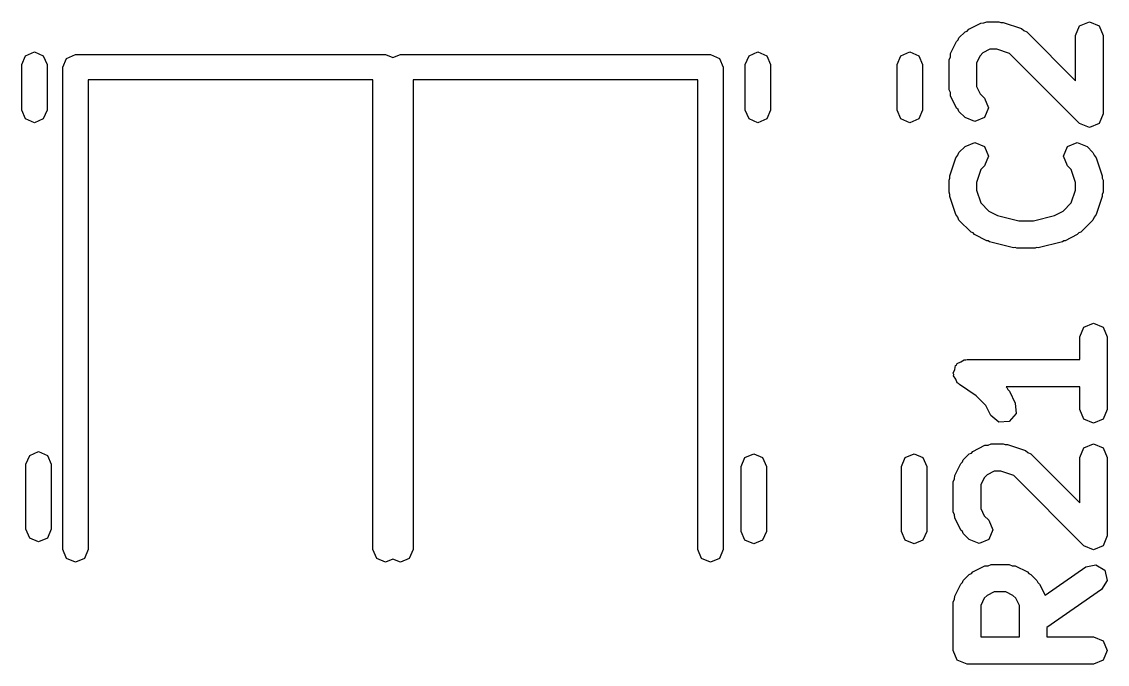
# Model space of a CAD drawing. Extents: x 72 to 186, y -144 to -85.
# Drawn here: x 131.59 to 136.74, y -110.04 to -107 of the extents above; entities that cross this region are included whole.
import ezdxf

# ---------------------------------------------------------------- set-up
doc = ezdxf.new("R2010")
doc.units = 0
doc.layers.add('BLACK', color=7, linetype='CONTINUOUS')

msp = doc.modelspace()

# ---------------------------------------------------------------- linework, layer by layer
at = {"layer": 'BLACK', "linetype": 'CONTINUOUS'}
for p, q in [((136.072, -107.043), (136.079, -107.035)), ((136.079, -107.035), (136.136, -107.006)), ((136.136, -107.006), (136.151, -107.005)), ((136.151, -107.005), (136.165, -106.999)), ((136.165, -106.999), (136.222, -106.999)), ((136.222, -106.999), (136.232, -107.003)), ((136.232, -107.003), (136.243, -107.003)), ((136.243, -107.003), (136.329, -107.031)), ((136.329, -107.031), (136.34, -107.041)), ((136.586, -107.064), (136.605, -107.018)), ((136.605, -107.018), (136.651, -106.999)), ((136.651, -106.999), (136.697, -107.018)), ((136.697, -107.018), (136.716, -107.064)), ((136.021, -107.092), (136.029, -107.085)), ((136.029, -107.085), (136.033, -107.075)), ((136.033, -107.075), (136.062, -107.047)), ((136.062, -107.047), (136.072, -107.043)), ((136.34, -107.041), (136.354, -107.047)), ((136.354, -107.047), (136.586, -107.279)), ((136.586, -107.279), (136.586, -107.064)), ((136.716, -107.064), (136.716, -107.436)), ((135.993, -107.15), (136.021, -107.092)), ((136.18, -107.129), (136.146, -107.146)), ((136.212, -107.129), (136.18, -107.129)), ((136.273, -107.15), (136.212, -107.129)), ((131.59, -107.202), (131.608, -107.16)), ((131.608, -107.16), (131.65, -107.142)), ((131.65, -107.142), (131.692, -107.16)), ((131.692, -107.16), (131.71, -107.202)), ((131.785, -107.215), (131.803, -107.173)), ((131.803, -107.173), (131.845, -107.155)), ((131.845, -107.155), (133.315, -107.155)), ((133.315, -107.155), (133.35, -107.169)), ((133.35, -107.169), (133.385, -107.155)), ((133.385, -107.155), (134.855, -107.155)), ((134.855, -107.155), (134.897, -107.173)), ((134.897, -107.173), (134.915, -107.215)), ((135.02, -107.202), (135.038, -107.16)), ((135.038, -107.16), (135.08, -107.142)), ((135.08, -107.142), (135.122, -107.16)), ((135.122, -107.16), (135.14, -107.202)), ((135.74, -107.202), (135.758, -107.16)), ((135.758, -107.16), (135.8, -107.142)), ((135.8, -107.142), (135.842, -107.16)), ((135.842, -107.16), (135.86, -107.202)), ((135.986, -107.179), (135.992, -107.165)), ((135.986, -107.321), (135.986, -107.179)), ((135.992, -107.165), (135.993, -107.15)), ((136.133, -107.16), (136.116, -107.194)), ((136.146, -107.146), (136.133, -107.16)), ((136.605, -107.482), (136.273, -107.15)), ((131.59, -107.418), (131.59, -107.202)), ((131.71, -107.202), (131.71, -107.418)), ((131.785, -109.5), (131.785, -107.215)), ((134.915, -107.215), (134.915, -109.5)), ((135.02, -107.418), (135.02, -107.202)), ((135.14, -107.202), (135.14, -107.418)), ((135.74, -107.418), (135.74, -107.202)), ((135.86, -107.202), (135.86, -107.418)), ((136.116, -107.194), (136.116, -107.306)), ((133.255, -107.275), (131.905, -107.275)), ((131.905, -107.275), (131.905, -109.5)), ((133.255, -109.5), (133.255, -107.275)), ((134.795, -107.275), (133.445, -107.275)), ((133.445, -107.275), (133.445, -109.5)), ((134.795, -109.5), (134.795, -107.275)), ((135.992, -107.335), (135.986, -107.321)), ((135.993, -107.35), (135.992, -107.335)), ((136.116, -107.306), (136.133, -107.34)), ((136.133, -107.34), (136.154, -107.361)), ((136.021, -107.408), (135.993, -107.35)), ((136.154, -107.361), (136.173, -107.407)), ((131.608, -107.46), (131.59, -107.418)), ((131.71, -107.418), (131.692, -107.46)), ((135.038, -107.46), (135.02, -107.418)), ((135.14, -107.418), (135.122, -107.46)), ((135.758, -107.46), (135.74, -107.418)), ((135.86, -107.418), (135.842, -107.46)), ((136.029, -107.415), (136.021, -107.408)), ((136.033, -107.425), (136.029, -107.415)), ((136.062, -107.453), (136.033, -107.425)), ((136.173, -107.407), (136.154, -107.453)), ((136.716, -107.436), (136.697, -107.482)), ((131.65, -107.478), (131.608, -107.46)), ((131.692, -107.46), (131.65, -107.478)), ((135.08, -107.478), (135.038, -107.46)), ((135.122, -107.46), (135.08, -107.478)), ((135.8, -107.478), (135.758, -107.46)), ((135.842, -107.46), (135.8, -107.478)), ((136.108, -107.472), (136.062, -107.453)), ((136.154, -107.453), (136.108, -107.472)), ((136.651, -107.501), (136.605, -107.482)), ((136.697, -107.482), (136.651, -107.501)), ((136.033, -107.618), (136.062, -107.59)), ((136.062, -107.59), (136.108, -107.571)), ((136.108, -107.571), (136.154, -107.59)), ((136.154, -107.59), (136.173, -107.636)), ((136.529, -107.636), (136.548, -107.59)), ((136.548, -107.59), (136.594, -107.571)), ((136.594, -107.571), (136.64, -107.59)), ((136.64, -107.59), (136.668, -107.618)), ((135.989, -107.729), (136.018, -107.644)), ((136.018, -107.644), (136.028, -107.632)), ((136.028, -107.632), (136.033, -107.618)), ((136.173, -107.636), (136.154, -107.682)), ((136.548, -107.682), (136.529, -107.636)), ((136.668, -107.618), (136.674, -107.632)), ((136.674, -107.632), (136.684, -107.644)), ((136.684, -107.644), (136.712, -107.729)), ((136.136, -107.699), (136.116, -107.761)), ((136.154, -107.682), (136.136, -107.699)), ((136.565, -107.699), (136.548, -107.682)), ((136.586, -107.761), (136.565, -107.699)), ((135.986, -107.75), (135.99, -107.74)), ((135.986, -107.807), (135.986, -107.75)), ((135.99, -107.74), (135.989, -107.729)), ((136.712, -107.729), (136.712, -107.74)), ((136.712, -107.74), (136.716, -107.75)), ((136.716, -107.75), (136.716, -107.807)), ((135.99, -107.817), (135.986, -107.807)), ((136.116, -107.761), (136.116, -107.797)), ((136.116, -107.797), (136.136, -107.858)), ((136.565, -107.858), (136.586, -107.797)), ((136.586, -107.797), (136.586, -107.761)), ((136.716, -107.807), (136.712, -107.817)), ((135.989, -107.828), (135.99, -107.817)), ((136.018, -107.913), (135.989, -107.828)), ((136.136, -107.858), (136.175, -107.897)), ((136.527, -107.897), (136.565, -107.858)), ((136.712, -107.828), (136.684, -107.913)), ((136.712, -107.817), (136.712, -107.828)), ((136.175, -107.897), (136.216, -107.917)), ((136.485, -107.917), (136.527, -107.897)), ((136.028, -107.925), (136.018, -107.913)), ((136.033, -107.939), (136.028, -107.925)), ((136.091, -107.996), (136.033, -107.939)), ((136.216, -107.917), (136.316, -107.942)), ((136.316, -107.942), (136.386, -107.942)), ((136.386, -107.942), (136.485, -107.917)), ((136.668, -107.939), (136.611, -107.996)), ((136.674, -107.925), (136.668, -107.939)), ((136.684, -107.913), (136.674, -107.925)), ((136.1, -108), (136.091, -107.996)), ((136.107, -108.008), (136.1, -108)), ((136.165, -108.037), (136.107, -108.008)), ((136.594, -108.008), (136.537, -108.037)), ((136.601, -108), (136.594, -108.008)), ((136.611, -107.996), (136.601, -108)), ((136.172, -108.037), (136.165, -108.037)), ((136.178, -108.042), (136.172, -108.037)), ((136.292, -108.07), (136.178, -108.042)), ((136.524, -108.042), (136.409, -108.07)), ((136.53, -108.037), (136.524, -108.042)), ((136.537, -108.037), (136.53, -108.037)), ((136.3, -108.069), (136.292, -108.07)), ((136.308, -108.072), (136.3, -108.069)), ((136.394, -108.072), (136.308, -108.072)), ((136.401, -108.069), (136.394, -108.072)), ((136.409, -108.07), (136.401, -108.069)), ((136.606, -108.493), (136.625, -108.447)), ((136.625, -108.447), (136.671, -108.428)), ((136.671, -108.428), (136.717, -108.447)), ((136.717, -108.447), (136.736, -108.493)), ((136.606, -108.599), (136.606, -108.493)), ((136.736, -108.493), (136.736, -108.836)), ((136.013, -108.647), (136.017, -108.628)), ((136.017, -108.628), (136.022, -108.625)), ((136.022, -108.625), (136.025, -108.618)), ((136.025, -108.618), (136.042, -108.611)), ((136.042, -108.611), (136.058, -108.601)), ((136.058, -108.601), (136.065, -108.602)), ((136.065, -108.602), (136.071, -108.599)), ((136.071, -108.599), (136.606, -108.599)), ((136.006, -108.664), (136.013, -108.647)), ((136.008, -108.67), (136.006, -108.664)), ((136.007, -108.677), (136.008, -108.67)), ((136.018, -108.693), (136.007, -108.677)), ((136.025, -108.71), (136.018, -108.693)), ((136.031, -108.713), (136.025, -108.71)), ((136.035, -108.718), (136.031, -108.713)), ((136.115, -108.772), (136.035, -108.718)), ((136.606, -108.729), (136.256, -108.729)), ((136.256, -108.729), (136.26, -108.733)), ((136.26, -108.733), (136.264, -108.742)), ((136.606, -108.836), (136.606, -108.729)), ((136.16, -108.817), (136.115, -108.772)), ((136.264, -108.742), (136.272, -108.75)), ((136.272, -108.75), (136.3, -108.807)), ((136.184, -108.865), (136.16, -108.817)), ((136.3, -108.807), (136.304, -108.856)), ((136.625, -108.882), (136.606, -108.836)), ((136.736, -108.836), (136.717, -108.882)), ((136.222, -108.897), (136.184, -108.865)), ((136.304, -108.856), (136.271, -108.894)), ((136.671, -108.901), (136.625, -108.882)), ((136.717, -108.882), (136.671, -108.901)), ((136.271, -108.894), (136.222, -108.897)), ((131.628, -109.054), (131.67, -109.036)), ((131.67, -109.036), (131.712, -109.054)), ((136.082, -109.047), (136.092, -109.043)), ((136.092, -109.043), (136.099, -109.035)), ((136.099, -109.035), (136.156, -109.006)), ((136.156, -109.006), (136.171, -109.005)), ((136.171, -109.005), (136.185, -108.999)), ((136.185, -108.999), (136.242, -108.999)), ((136.242, -108.999), (136.252, -109.003)), ((136.252, -109.003), (136.263, -109.003)), ((136.263, -109.003), (136.349, -109.031)), ((136.349, -109.031), (136.36, -109.041)), ((136.36, -109.041), (136.374, -109.047)), ((136.606, -109.064), (136.625, -109.018)), ((136.625, -109.018), (136.671, -108.999)), ((136.671, -108.999), (136.717, -109.018)), ((136.717, -109.018), (136.736, -109.064)), ((131.61, -109.096), (131.628, -109.054)), ((131.712, -109.054), (131.73, -109.096)), ((135, -109.106), (135.018, -109.064)), ((135.018, -109.064), (135.06, -109.046)), ((135.06, -109.046), (135.102, -109.064)), ((135.102, -109.064), (135.12, -109.106)), ((135.76, -109.106), (135.778, -109.064)), ((135.778, -109.064), (135.82, -109.046)), ((135.82, -109.046), (135.862, -109.064)), ((135.862, -109.064), (135.88, -109.106)), ((136.013, -109.15), (136.041, -109.092)), ((136.041, -109.092), (136.049, -109.085)), ((136.049, -109.085), (136.053, -109.075)), ((136.053, -109.075), (136.082, -109.047)), ((136.374, -109.047), (136.606, -109.279)), ((136.606, -109.279), (136.606, -109.064)), ((136.736, -109.064), (136.736, -109.436)), ((131.61, -109.404), (131.61, -109.096)), ((131.73, -109.096), (131.73, -109.404)), ((135, -109.414), (135, -109.106)), ((135.12, -109.106), (135.12, -109.414)), ((135.76, -109.414), (135.76, -109.106)), ((135.88, -109.106), (135.88, -109.414)), ((136.166, -109.146), (136.153, -109.16)), ((136.2, -109.129), (136.166, -109.146)), ((136.232, -109.129), (136.2, -109.129)), ((136.293, -109.15), (136.232, -109.129)), ((136.006, -109.179), (136.012, -109.165)), ((136.006, -109.321), (136.006, -109.179)), ((136.012, -109.165), (136.013, -109.15)), ((136.153, -109.16), (136.136, -109.194)), ((136.136, -109.194), (136.136, -109.306)), ((136.625, -109.482), (136.293, -109.15)), ((136.012, -109.335), (136.006, -109.321)), ((136.013, -109.35), (136.012, -109.335)), ((136.041, -109.408), (136.013, -109.35)), ((136.136, -109.306), (136.153, -109.34)), ((136.153, -109.34), (136.174, -109.361)), ((136.174, -109.361), (136.193, -109.407)), ((131.628, -109.446), (131.61, -109.404)), ((131.67, -109.464), (131.628, -109.446)), ((131.712, -109.446), (131.67, -109.464)), ((131.73, -109.404), (131.712, -109.446)), ((135.018, -109.456), (135, -109.414)), ((135.12, -109.414), (135.102, -109.456)), ((135.778, -109.456), (135.76, -109.414)), ((135.88, -109.414), (135.862, -109.456)), ((136.049, -109.415), (136.041, -109.408)), ((136.053, -109.425), (136.049, -109.415)), ((136.082, -109.453), (136.053, -109.425)), ((136.128, -109.472), (136.082, -109.453)), ((136.174, -109.453), (136.128, -109.472)), ((136.193, -109.407), (136.174, -109.453)), ((136.736, -109.436), (136.717, -109.482)), ((131.803, -109.542), (131.785, -109.5)), ((131.905, -109.5), (131.887, -109.542)), ((133.273, -109.542), (133.255, -109.5)), ((133.445, -109.5), (133.427, -109.542)), ((134.813, -109.542), (134.795, -109.5)), ((134.915, -109.5), (134.897, -109.542)), ((135.06, -109.474), (135.018, -109.456)), ((135.102, -109.456), (135.06, -109.474)), ((135.82, -109.474), (135.778, -109.456)), ((135.862, -109.456), (135.82, -109.474)), ((136.671, -109.501), (136.625, -109.482)), ((136.625, -109.482), (136.625, -109.482)), ((136.717, -109.482), (136.671, -109.501)), ((131.845, -109.56), (131.803, -109.542)), ((131.887, -109.542), (131.845, -109.56)), ((133.315, -109.56), (133.273, -109.542)), ((133.35, -109.546), (133.315, -109.56)), ((133.385, -109.56), (133.35, -109.546)), ((133.427, -109.542), (133.385, -109.56)), ((134.855, -109.56), (134.813, -109.542)), ((134.897, -109.542), (134.855, -109.56)), ((136.092, -109.614), (136.099, -109.606)), ((136.099, -109.606), (136.156, -109.578)), ((136.156, -109.578), (136.171, -109.577)), ((136.171, -109.577), (136.185, -109.571)), ((136.185, -109.571), (136.271, -109.571)), ((136.271, -109.571), (136.285, -109.577)), ((136.285, -109.577), (136.3, -109.578)), ((136.3, -109.578), (136.357, -109.606)), ((136.357, -109.606), (136.364, -109.614)), ((136.441, -109.717), (136.634, -109.582)), ((136.634, -109.582), (136.682, -109.572)), ((136.682, -109.572), (136.724, -109.598)), ((136.724, -109.598), (136.735, -109.647)), ((136.041, -109.664), (136.049, -109.657)), ((136.049, -109.657), (136.053, -109.647)), ((136.053, -109.647), (136.082, -109.618)), ((136.082, -109.618), (136.092, -109.614)), ((136.364, -109.614), (136.374, -109.618)), ((136.374, -109.618), (136.402, -109.647)), ((136.402, -109.647), (136.407, -109.657)), ((136.407, -109.657), (136.415, -109.664)), ((136.735, -109.647), (136.708, -109.689)), ((136.013, -109.721), (136.041, -109.664)), ((136.2, -109.701), (136.166, -109.718)), ((136.255, -109.701), (136.2, -109.701)), ((136.289, -109.718), (136.255, -109.701)), ((136.415, -109.664), (136.441, -109.717)), ((136.708, -109.689), (136.45, -109.87)), ((136.006, -109.75), (136.012, -109.736)), ((136.006, -109.979), (136.006, -109.75)), ((136.012, -109.736), (136.013, -109.721)), ((136.153, -109.731), (136.136, -109.765)), ((136.166, -109.718), (136.153, -109.731)), ((136.303, -109.731), (136.289, -109.718)), ((136.32, -109.765), (136.303, -109.731)), ((136.136, -109.765), (136.136, -109.914)), ((136.32, -109.914), (136.32, -109.765)), ((136.136, -109.914), (136.32, -109.914)), ((136.45, -109.87), (136.45, -109.914)), ((136.45, -109.914), (136.671, -109.914)), ((136.671, -109.914), (136.717, -109.933)), ((136.717, -109.933), (136.736, -109.979)), ((136.025, -110.025), (136.006, -109.979)), ((136.736, -109.979), (136.717, -110.025)), ((136.071, -110.044), (136.025, -110.025)), ((136.385, -110.044), (136.071, -110.044)), ((136.671, -110.044), (136.385, -110.044)), ((136.717, -110.025), (136.671, -110.044))]:
    msp.add_line(p, q, dxfattribs=at)

doc.saveas('drawing.dxf')
